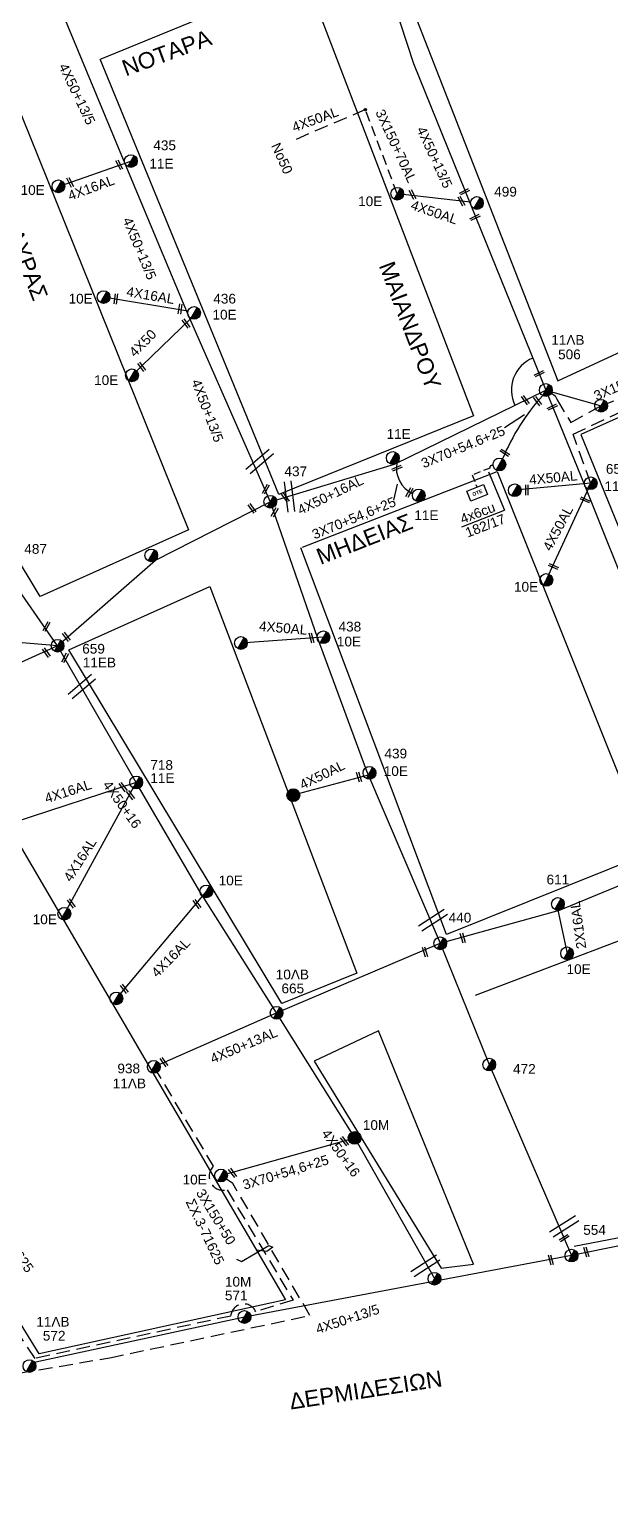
# Model space of a CAD drawing. Header units: millimetres. Extents: x 72 to 3039, y -786 to 786.
# Drawn here: x 273.2 to 380.7, y 97.3 to 369.4 of the extents above; entities that cross this region are included whole.
import ezdxf

# ---------------------------------------------------------------- set-up
doc = ezdxf.new("R2010")
doc.units = ezdxf.units.MM
doc.linetypes.add('DASHED', pattern=[19.05, 12.7, -6.35])
for name, color, linetype in [('Pillar OTE', 7, 'Continuous'), ('Άγνωστα', 7, 'Continuous'), ('Γέφυρες Εναέριου Δικτύου', 7, 'Continuous'), ('Γυμνά εναέρια ΧΤ (1Φ)   2x16AL', 7, 'Continuous'), ('Γυμνά εναέρια ΧΤ (3Φ)   4x16AL', 7, 'Continuous'), ('Γυμνά εναέρια ΧΤ (3Φ)   4x50AL', 7, 'Continuous'), ('Γυμνά εναέρια ΧΤ και ΦΟΠ (3Φ)   4x50+16AL', 7, 'Continuous'), ('Επιγραφές - Σχήματα', 7, 'Continuous'), ('Καλώδια ΧΤ   3x150+50AL', 7, 'DASHED'), ('Καλώδια ΧΤ   3x150+70AL', 7, 'DASHED'), ('Καλώδια ΧΤ   4x50AL', 7, 'DASHED'), ('Μηχανική τομή', 7, 'Continuous'), ('Στύλος Ξύλινος', 7, 'Continuous'), ('Στύλος Ξύλινος @ 1', 7, 'Continuous'), ('Στύλος ΦΜ', 7, 'Continuous'), ('Στύλος ΦΜ @ 1', 7, 'Continuous'), ('Συνδέσεις', 7, 'Continuous'), ('Συνεστραμμένα ΧΤ   3x70+54.6+25 AL', 7, 'SYN_LINE'), ('Τομή', 7, 'Continuous'), ('Υπόβαθρο ΔΕΗ', 7, 'Continuous'), ('Υπόγεια καλώδια Παροχών ΧΤ   4x50AL', 7, 'DASHED'), ('Υπόγεια καλώδια Παροχών ΧΤ   4x6', 7, 'DASHED')]:
    doc.layers.add(name, color=color, linetype=linetype)
doc.styles.get("Standard").update_dxf_attribs({"font": 'arial.ttf'})
doc.linetypes.add('SYN_LINE', pattern='A,0.5,-0.0001,["/\\/\\/\\/",Standard,S=0.1,R=0,X=0,Y=-0.05],-0.25', length=0.7501)
doc.dimstyles.new('ISO-25', dxfattribs={"dimtxt": 2.5, "dimasz": 2.5, "dimexe": 1.25, "dimexo": 0.625, "dimtad": 1, "dimtxsty": 'Standard', "dimcen": 2.5, "dimadec": 0, "dimazin": 0, "dimtfac": 1, "dimtmove": 0, "dimatfit": 3, "dimfxl": 1, "dimarcsym": 0})

# ---------------------------------------------------------------- blocks, each defined once
blk = doc.blocks.new('ΥΠΑΡΧΩΝ ΤΣΙΜΕΝΤΕΝΙΟΣ ΣΤΥΛΟΣ')
at = {"layer": 'Στύλος ΦΜ'}
blk.add_hatch(color=7, dxfattribs=at).paths.add_polyline_path([(-1.29, -2.28, 0.574793), (2.62, 0, 0.268822), (1.3, 2.27)])
at = {"layer": 'Στύλος ΦΜ', "color": 7}
blk.add_line((-1.29, -2.28), (1.3, 2.27), dxfattribs=at)
blk.add_circle((0, 0), 2.62, dxfattribs=at)
at = {"layer": 'Στύλος ΦΜ', "flags": 4}
for tag, p in [('ΑΡΙΘΜΟΣ', (-4.68, 8.05)), ('ΤΥΠΟΣ', (-4.91, 3.03))]:
    blk.add_attdef(tag, p, '', height=4, dxfattribs=at)
blk = doc.blocks.new('ΥΠΑΡΧΩΝ ΞΥΛΙΝΟΣ ΣΤΥΛΟΣ')
at = {"layer": 'Στύλος Ξύλινος'}
h = blk.add_hatch(color=7, dxfattribs=at)
h.paths.add_polyline_path([(-2.62, 0, 0.270008), (-1.29, -2.28), (1.3, 2.27, 0.576266)])
h.paths.add_polyline_path([(-1.29, -2.28, 0.574793), (2.62, 0, 0.268822), (1.3, 2.27)])
at = {"layer": 'Στύλος Ξύλινος', "color": 7}
blk.add_line((-1.29, -2.28), (1.3, 2.27), dxfattribs=at)
blk.add_circle((0, 0), 2.62, dxfattribs=at)
at = {"layer": 'Στύλος Ξύλινος', "flags": 4}
for tag, p in [('ΑΡΙΘΜΟΣ', (-4.91, 8.6)), ('ΤΥΠΟΣ', (-4.85, 3.39))]:
    blk.add_attdef(tag, p, '', height=4, dxfattribs=at)
blk = doc.blocks.new('ΜΗΧΑΝΙΚΗ ΤΟΜΗ')
at = {"layer": 'Μηχανική τομή', "ltscale": 40}
for p, q in [((-1.89, 0.78), (1.89, 0.78)), ((1.89, 0), (-1.89, 0))]:
    blk.add_line(p, q, dxfattribs=at)
blk = doc.blocks.new('ΤΟΜΗ')
at = {"layer": 'Τομή', "ltscale": 40}
for p, q in [((-5.68, 0), (5.68, 0)), ((5.68, -2.33), (-5.68, -2.33))]:
    blk.add_line(p, q, dxfattribs=at)
blk = doc.blocks.new('_ΣΥΝΔΕΣΗ')
at = {"layer": 'Συνδέσεις', "linetype": 'SYN_LINE', "ltscale": 40}
blk.add_hatch(color=256, dxfattribs=at).paths.add_polyline_path([(0.5, -0.01, 1), (-0.5, -0.01, 1)])
at = {"layer": 'Συνδέσεις'}
blk.add_circle((0, -0.01), 0.5, dxfattribs=at)
blk = doc.blocks.new('PILLAR ΟΤΕ')
at = {"layer": 'Pillar OTE', "ltscale": 40}
blk.add_lwpolyline([(-3.31, 2.02), (3.39, 2.02), (3.39, -1.99), (-3.31, -1.99)], close=True, dxfattribs=at)
at = {"layer": 'Pillar OTE', "insert": (-1.81, 0.71), "char_height": 1.3575, "width": 109.961, "attachment_point": 1}
blk.add_mtext('{\\fArial|b1|i0|c161|p34;OTE}', dxfattribs=at)

msp = doc.modelspace()

# ---------------------------------------------------------------- linework, layer by layer
at = {"layer": 'Άγνωστα', "color": 2, "linetype": 'DASHED', "ltscale": 0.2}
msp.add_lwpolyline([(377.05, 285.29), (373.77, 294.42), (394.48, 304.09, -2.327377), (398.28, 303.13), (404.84, 287.29, -0.787061), (407.82, 285.41), (422.14, 291.08), (423.74, 287.15), (438.78, 292.61)], format="xyb", dxfattribs=at)
at = {"layer": 'Άγνωστα', "color": 5, "linetype": 'SYN_LINE', "ltscale": 10}
msp.add_lwpolyline([(368.74, 302.59), (378.99, 299.67)], dxfattribs=at)
at = {"layer": 'Άγνωστα', "color": 27}
msp.add_lwpolyline([(317.74, 281.9), (326.4, 256.81), (335.54, 232.07), (349.21, 200.15)], dxfattribs=at)
at = {"layer": 'Άγνωστα', "color": 62}
msp.add_lwpolyline([(349.21, 200.15), (358.27, 177.69), (373.49, 142.34)], dxfattribs=at)
at = {"layer": 'Γέφυρες Εναέριου Δικτύου', "ltscale": 20}
msp.add_arc((368.74, 302.59), 6.38, 112.0472, 206.0921, dxfattribs=at)
at = {"layer": 'Γυμνά εναέρια ΧΤ (1Φ)   2x16AL', "color": 62}
msp.add_lwpolyline([(370.98, 206.26), (372.67, 198.29)], dxfattribs=at)
at = {"layer": 'Γυμνά εναέρια ΧΤ (3Φ)   4x16AL', "color": 173}
for points in [[(278.52, 340.3), (291.93, 344.97)], [(302.49, 317.19), (286.88, 319.8)]]:
    msp.add_lwpolyline(points, dxfattribs=at)
at = {"layer": 'Γυμνά εναέρια ΧΤ (3Φ)   4x16AL', "color": 133}
for points in [[(292.92, 229.93), (270.28, 222.5)], [(279.62, 205.63), (292.92, 229.93)], [(305.9, 209.76), (289.24, 189.94)]]:
    msp.add_lwpolyline(points, dxfattribs=at)
at = {"layer": 'Γυμνά εναέρια ΧΤ (3Φ)   4x50AL', "color": 5}
for points in [[(333.27, 396.63), (344.26, 363.02), (354.88, 336.81), (368.74, 302.59)], [(354.82, 337.35), (341.25, 338.93)]]:
    msp.add_lwpolyline(points, dxfattribs=at)
at = {"layer": 'Γυμνά εναέρια ΧΤ (3Φ)   4x50AL', "color": 173}
for points in [[(278.57, 374.12), (290.84, 344.52), (302.54, 316.42), (317.74, 281.9)], [(303.05, 315.85), (292.15, 305.31)]]:
    msp.add_lwpolyline(points, dxfattribs=at)
at = {"layer": 'Γυμνά εναέρια ΧΤ (3Φ)   4x50AL', "color": 2}
for points in [[(377.07, 285.32), (362.98, 284.04)], [(377.06, 285.32), (368.83, 267.44)]]:
    msp.add_lwpolyline(points, dxfattribs=at)
at = {"layer": 'Γυμνά εναέρια ΧΤ (3Φ)   4x50AL', "color": 27, "ltscale": 0.15}
msp.add_lwpolyline([(327.58, 256.81), (312.31, 255.75)], dxfattribs=at)
at = {"layer": 'Γυμνά εναέρια ΧΤ (3Φ)   4x50AL', "color": 62, "ltscale": 0.15}
msp.add_lwpolyline([(278.37, 255.24), (211.58, 224.9), (193.62, 220.11), (178.46, 214.25), (161.94, 234.14), (161.94, 234.15)], dxfattribs=at)
at = {"layer": 'Γυμνά εναέρια ΧΤ (3Φ)   4x50AL', "color": 62}
msp.add_lwpolyline([(296.18, 177.27), (318.91, 187.28), (349.21, 200.15), (371.29, 206.3)], dxfattribs=at)
at = {"layer": 'Γυμνά εναέρια ΧΤ (3Φ)   4x50AL', "color": 6, "ltscale": 0.2}
msp.add_lwpolyline([(428.8, 153.09), (401.4, 147.96), (373.49, 142.34), (312.96, 130.95), (273.48, 122.41)], dxfattribs=at)
at = {"layer": 'Γυμνά εναέρια ΧΤ και ΦΟΠ (3Φ)   4x50+16AL', "color": 85}
msp.add_lwpolyline([(278.37, 255.24), (268.02, 270.11), (256.18, 288.98), (239.81, 319.56), (230.21, 352.42)], dxfattribs=at)
at = {"layer": 'Γυμνά εναέρια ΧΤ και ΦΟΠ (3Φ)   4x50+16AL', "color": 5}
msp.add_lwpolyline([(317.74, 281.9), (340.76, 288.89), (368.74, 302.59)], dxfattribs=at)
at = {"layer": 'Γυμνά εναέρια ΧΤ και ΦΟΠ (3Φ)   4x50+16AL', "color": 2}
msp.add_lwpolyline([(368.74, 302.59), (375.97, 284.87), (385.39, 261.25), (393.35, 241.32), (403.88, 219.76), (416.89, 179.48), (428.8, 153.09)], dxfattribs=at)
at = {"layer": 'Γυμνά εναέρια ΧΤ και ΦΟΠ (3Φ)   4x50+16AL', "color": 27}
msp.add_lwpolyline([(278.37, 255.24), (296.47, 271.09), (317.74, 281.9)], dxfattribs=at)
at = {"layer": 'Γυμνά εναέρια ΧΤ και ΦΟΠ (3Φ)   4x50+16AL', "color": 133}
msp.add_lwpolyline([(348.46, 137.63), (333.37, 164.13), (318.91, 187.28), (304.72, 209.76), (292.92, 229.93), (278.37, 255.24)], dxfattribs=at)
at = {"layer": 'Γυμνά εναέρια ΧΤ και ΦΟΠ (3Φ)   4x50+16AL', "color": 62}
msp.add_lwpolyline([(371.29, 206.3), (403.88, 219.76)], dxfattribs=at)
at = {"layer": 'Επιγραφές - Σχήματα'}
msp.add_lwpolyline([(311.47, 141.69), (312.41, 141.26), (317.5, 144.23), (318.24, 143.87), (317.07, 143.1), (315.16, 143.36)], dxfattribs=at)
at = {"layer": 'Καλώδια ΧΤ   3x150+50AL', "color": 62, "ltscale": 0.2}
msp.add_lwpolyline([(296.18, 177.28), (307.19, 158.87, 0.774045), (309.74, 154.52), (321.96, 134.1), (315.06, 131.94, 0.780417), (310.42, 131.14), (274.19, 123.3), (267.96, 132.57), (261.78, 129.69), (263.59, 126.15), (261.19, 117.65), (203.48, 105.92), (202.43, 103.33), (179.97, 99.68), (178.16, 108.53)], format="xyb", dxfattribs=at)
at = {"layer": 'Καλώδια ΧΤ   3x150+50AL', "color": 133, "ltscale": 0.2}
msp.add_lwpolyline([(175.79, 108.05), (177.63, 97.34), (204.55, 101.77), (205.19, 103.76), (263.2, 115.82), (265.72, 125.89), (264.62, 128.63), (265.55, 129.17), (271.15, 120.55), (288.07, 123.43), (325.08, 131.24), (310.8, 155.71), (308.61, 157.16)], dxfattribs=at)
at = {"layer": 'Καλώδια ΧΤ   3x150+70AL', "color": 5, "ltscale": 0.15}
msp.add_lwpolyline([(341.25, 338.93), (335.34, 354.51)], dxfattribs=at)
at = {"layer": 'Καλώδια ΧΤ   3x150+70AL', "color": 5, "ltscale": 0.2}
msp.add_lwpolyline([(369.76, 302), (370.47, 301.5), (370.82, 300.75), (373.37, 296.55), (378.99, 299.67), (393.03, 305.28, -1.463676), (399.89, 303.53), (405.68, 289.27, -0.541209), (408.67, 288.94), (422.7, 294.34), (425.21, 289.03), (439.49, 294.28)], format="xyb", dxfattribs=at)
at = {"layer": 'Καλώδια ΧΤ   4x50AL', "color": 27, "linetype": 'Continuous', "ltscale": 0.15}
msp.add_lwpolyline([(335.86, 231.31), (322, 227.58)], dxfattribs=at)
at = {"layer": 'Συνεστραμμένα ΧΤ   3x70+54.6+25 AL', "color": 27, "ltscale": 20}
msp.add_lwpolyline([(278.37, 255.24), (245.72, 258)], dxfattribs=at)
at = {"layer": 'Συνεστραμμένα ΧΤ   3x70+54.6+25 AL', "color": 133, "ltscale": 20}
msp.add_lwpolyline([(308.61, 157.16), (333.37, 164.13)], dxfattribs=at)
at = {"layer": 'Συνεστραμμένα ΧΤ   3x70+54.6+25 AL', "color": 2, "linetype": 'SYN_LINE', "ltscale": 10}
msp.add_arc((398.19, 274.33), 40.55, 137.7895, 157.5292, dxfattribs=at)
at = {"layer": 'Συνεστραμμένα ΧΤ   3x70+54.6+25 AL', "color": 5, "linetype": 'SYN_LINE', "ltscale": 8}
msp.add_arc((346.17, 288.1), 5.09, 168.3327, 245.8529, dxfattribs=at)
at = {"layer": 'Υπόβαθρο ΔΕΗ'}
for points in [[(370.99, 304.29), (392.03, 314.04), (384.42, 332.84), (400.76, 340.23), (376.82, 401.31), (339.05, 386.01), (370.99, 304.29)], [(286.44, 363.92), (324.14, 379.39), (355.36, 297.78), (319.35, 283.25), (286.28, 363.86)], [(234.28, 341.88), (270.03, 357.53), (302.61, 276.7), (275.17, 264.35), (253.49, 300.29), (241.72, 320.92), (238.07, 329.27), (234.28, 341.88)], [(442.72, 236.36), (421.35, 289.56), (404.88, 283.04), (396.33, 303.82), (375.21, 294.37), (405.09, 221.15), (442.72, 236.36)], [(323.68, 273.51), (359.73, 287.5), (388, 216.93), (350.35, 201.81), (323.39, 273.4)], [(353.18, 277.27), (361.06, 280.33)], [(306.54, 266.22), (333.76, 194.62), (319.88, 189.02), (280.43, 254.49), (306.54, 266.22)], [(257.76, 241.55), (320.56, 134.13), (274.94, 124.15), (213.38, 224.14), (213.38, 224.14), (213.38, 224.14), (227.77, 230.15), (254.43, 241.16), (257.76, 241.55)], [(355.73, 190.57), (391.6, 204.19), (413.08, 151.53), (374, 143.99)], [(355.33, 140.77), (337.78, 183.94), (325.85, 178.34), (349.39, 139.98), (355.33, 140.77)]]:
    msp.add_lwpolyline(points, dxfattribs=at)
at = {"layer": 'Υπόγεια καλώδια Παροχών ΧΤ   4x50AL', "color": 5, "ltscale": 0.2}
msp.add_lwpolyline([(335.34, 354.51), (321.78, 348.68)], dxfattribs=at)
at = {"layer": 'Υπόγεια καλώδια Παροχών ΧΤ   4x6', "color": 2, "linetype": 'DASHED', "ltscale": 0.1}
msp.add_lwpolyline([(358.97, 288.61, 0.584377), (358.36, 288.12), (355.12, 286.86), (356, 284.57)], format="xyb", dxfattribs=at)

# ---------------------------------------------------------------- block references
at = {"layer": 'Pillar OTE', "xscale": 0.5, "yscale": 0.5, "zscale": 0.5, "rotation": 21.21196655896032}
msp.add_blockref('PILLAR ΟΤΕ', (356.01, 283.54), dxfattribs=at)
at = {"layer": 'Μηχανική τομή'}
for p, xscale, yscale, zscale, rotation in [((289.62, 344.18), 0.4999999999998876, 0.4999999999998876, 0.4999999999998876, 298.0362376436686), ((280.53, 340.95), 0.4999999999998876, 0.4999999999998876, 0.4999999999998876, 298.0362376436686), ((343.89, 338.69), 0.4999999999998876, 0.4999999999998876, 0.4999999999998876, 298.0362376436686), ((352.94, 337.44), 0.4999999999998876, 0.4999999999998876, 0.4999999999998876, 298.0362376436686), ((353.78, 339.13), 0.4999999999999175, 0.4999999999999175, 0.4999999999999175, 26.90664696949336), ((355.72, 334.38), 0.4999999999999175, 0.4999999999999175, 0.4999999999999175, 26.90664696949336), ((288.95, 319.49), 0.4999999999998738, 0.4999999999998738, 0.4999999999998738, 261.8014689939409), ((300.84, 317.62), 0.4999999999998758, 0.4999999999998758, 0.4999999999998758, 261.8014689939392), ((302, 314.78), 0.4999999999998598, 0.4999999999998598, 0.4999999999998598, 306.7829541554519), ((293.78, 306.76), 0.4999999999998484, 0.4999999999998484, 0.4999999999998484, 306.7829541554528), ((367.44, 305.78), 0.500000000000069, 0.500000000000069, 0.500000000000069, 206.6738276913492), ((365.1, 300.84), 0.5000000000000359, 0.5000000000000359, 0.5000000000000359, 126.4053453319375), ((367.36, 300.66), 0.5000000000000359, 0.5000000000000359, 0.5000000000000359, 126.4053453319375), ((369.86, 299.61), 0.5000000000000817, 0.5000000000000817, 0.5000000000000817, 206.673827691352), ((361.26, 291.13), 0.5000000000000359, 0.5000000000000359, 0.5000000000000359, 147.7956988701094), ((341.1, 288.31), 0.5000000000000059, 0.5000000000000059, 0.5000000000000059, 202.8418337104163), ((316.75, 284.34), 0.5000000000000059, 0.5000000000000059, 0.5000000000000059, 240.8387275418883), ((320.7, 282.8), 0.5000000000000359, 0.5000000000000359, 0.5000000000000359, 126.4053453319375), ((343.31, 283.7), 0.5000000000000059, 0.5000000000000059, 0.5000000000000059, 240.8387275418883), ((365.4, 284.09), 0.4999999999999099, 0.4999999999999099, 0.4999999999999099, 90), ((314.52, 280.81), 0.5000000000000359, 0.5000000000000359, 0.5000000000000359, 126.4053453319375), ((318.38, 280.04), 0.5000000000000059, 0.5000000000000059, 0.5000000000000059, 240.8387275418883), ((375.94, 282.06), 0.4999999999999099, 0.4999999999999099, 0.4999999999999099, 336.5371359971193), ((370.08, 269.74), 0.4999999999999099, 0.4999999999999099, 0.4999999999999099, 336.5371359971193), ((276.14, 258.91), 0.5000000000000059, 0.5000000000000059, 0.5000000000000059, 240.8387275418883), ((280.13, 257.01), 0.5000000000000359, 0.5000000000000359, 0.5000000000000359, 126.4053453319375), ((325.18, 256.64), 0.4999999999999742, 0.4999999999999742, 0.4999999999999742, 286.3744975446464), ((276.43, 254.07), 0.500000000000013, 0.500000000000013, 0.500000000000013, 126.4053453319395), ((279.59, 253.11), 0.4999999999999935, 0.4999999999999935, 0.4999999999999935, 240.8387275418876), ((333.98, 230.89), 0.499999999999947, 0.499999999999947, 0.499999999999947, 286.3744975446473), ((290.66, 229.18), 0.500000000000013, 0.500000000000013, 0.500000000000013, 126.4053453319395), ((292.03, 227.7), 0.500000000000013, 0.500000000000013, 0.500000000000013, 126.4053453319395), ((281.08, 207.64), 0.500000000000013, 0.500000000000013, 0.500000000000013, 126.4053453319395), ((304.34, 207.52), 0.500000000000013, 0.500000000000013, 0.500000000000013, 126.4053453319395), ((353.18, 201.08), 0.499999999999947, 0.499999999999947, 0.499999999999947, 286.3744975446473), ((346.2, 198.49), 0.499999999999947, 0.499999999999947, 0.499999999999947, 286.3744975446473), ((290.87, 191.84), 0.500000000000013, 0.500000000000013, 0.500000000000013, 126.4053453319395), ((298.23, 178.27), 0.500000000000013, 0.500000000000013, 0.500000000000013, 126.4053453319395), ((331.63, 163.63), 0.500000000000013, 0.500000000000013, 0.500000000000013, 126.4053453319395), ((310.91, 157.76), 0.500000000000013, 0.500000000000013, 0.500000000000013, 126.4053453319395), ((372.03, 145.75), 0.4999999999999442, 0.4999999999999442, 0.4999999999999442, 212.7489950892887), ((369.48, 141.48), 0.499999999999947, 0.499999999999947, 0.499999999999947, 286.3744975446473), ((376.05, 142.95), 0.499999999999947, 0.499999999999947, 0.499999999999947, 286.3744975446473)]:
    msp.add_blockref('ΜΗΧΑΝΙΚΗ ΤΟΜΗ', p, dxfattribs=dict(at, xscale=xscale, yscale=yscale, zscale=zscale, rotation=rotation))
at = {"layer": 'Στύλος Ξύλινος @ 1', "ltscale": 40, "xscale": 0.4499999999998181, "yscale": 0.4499999999998181, "zscale": 0.4499999999998181}
msp.add_blockref('ΥΠΑΡΧΩΝ ΞΥΛΙΝΟΣ ΣΤΥΛΟΣ', (322, 227.58), dxfattribs=at)
at = {"layer": 'Στύλος Ξύλινος @ 1', "ltscale": 40}
ref = msp.add_blockref('ΥΠΑΡΧΩΝ ΞΥΛΙΝΟΣ ΣΤΥΛΟΣ', (333.36, 164.13), dxfattribs=dict(at, xscale=0.4499999999998181, yscale=0.4499999999998181, zscale=0.4499999999998181))
ref.add_attrib('ΑΡΙΘΜΟΣ', '10Μ', (334.87, 165.61), dxfattribs={"layer": 'Στύλος Ξύλινος', "height": 1.8, "flags": 4})
at = {"layer": 'Στύλος ΦΜ @ 1', "ltscale": 40}
ref = msp.add_blockref('ΥΠΑΡΧΩΝ ΤΣΙΜΕΝΤΕΝΙΟΣ ΣΤΥΛΟΣ', (291.93, 344.97), dxfattribs=dict(at, xscale=0.4499999999998181, yscale=0.4499999999998181, zscale=0.4499999999998181))
ref.add_attrib('ΤΥΠΟΣ', '11Ε', (295.35, 343.6), dxfattribs={"layer": 'Στύλος ΦΜ', "height": 1.8, "flags": 4})
ref.add_attrib('ΑΡΙΘΜΟΣ', '435', (296.09, 347), dxfattribs={"layer": 'Στύλος ΦΜ', "height": 1.8, "flags": 4})
ref = msp.add_blockref('ΥΠΑΡΧΩΝ ΤΣΙΜΕΝΤΕΝΙΟΣ ΣΤΥΛΟΣ', (278.52, 340.3), dxfattribs=dict(at, xscale=0.4499999999998181, yscale=0.4499999999998181, zscale=0.4499999999998181))
ref.add_attrib('ΑΡΙΘΜΟΣ', '10Ε', (271.52, 338.72), dxfattribs={"layer": 'Στύλος ΦΜ', "height": 1.8, "flags": 4})
ref = msp.add_blockref('ΥΠΑΡΧΩΝ ΤΣΙΜΕΝΤΕΝΙΟΣ ΣΤΥΛΟΣ', (341.24, 338.93), dxfattribs=dict(at, xscale=0.4499999999998181, yscale=0.4499999999998181, zscale=0.4499999999998181))
ref.add_attrib('ΤΥΠΟΣ', '10Ε', (334, 336.63), dxfattribs={"layer": 'Στύλος ΦΜ', "height": 1.8, "flags": 4})
ref = msp.add_blockref('ΥΠΑΡΧΩΝ ΤΣΙΜΕΝΤΕΝΙΟΣ ΣΤΥΛΟΣ', (355.99, 337.21), dxfattribs=dict(at, xscale=0.4499999999998181, yscale=0.4499999999998181, zscale=0.4499999999998181))
ref.add_attrib('ΑΡΙΘΜΟΣ', '499', (359.18, 338.41), dxfattribs={"layer": 'Στύλος ΦΜ', "height": 1.8, "flags": 4})
ref = msp.add_blockref('ΥΠΑΡΧΩΝ ΤΣΙΜΕΝΤΕΝΙΟΣ ΣΤΥΛΟΣ', (286.88, 319.8), dxfattribs=dict(at, xscale=0.4499999999998181, yscale=0.4499999999998181, zscale=0.4499999999998181))
ref.add_attrib('ΑΡΙΘΜΟΣ', '10Ε', (280.4, 318.6), dxfattribs={"layer": 'Στύλος ΦΜ', "height": 1.8, "flags": 4})
ref = msp.add_blockref('ΥΠΑΡΧΩΝ ΤΣΙΜΕΝΤΕΝΙΟΣ ΣΤΥΛΟΣ', (303.63, 316.87), dxfattribs=dict(at, xscale=0.4499999999998181, yscale=0.4499999999998181, zscale=0.4499999999998181))
ref.add_attrib('ΤΥΠΟΣ', '10Ε', (307.04, 315.64), dxfattribs={"layer": 'Στύλος ΦΜ', "height": 1.8, "flags": 4})
ref.add_attrib('ΑΡΙΘΜΟΣ', '436', (307.19, 318.6), dxfattribs={"layer": 'Στύλος ΦΜ', "height": 1.8, "flags": 4})
ref = msp.add_blockref('ΥΠΑΡΧΩΝ ΤΣΙΜΕΝΤΕΝΙΟΣ ΣΤΥΛΟΣ', (368.74, 302.59), dxfattribs=dict(at, xscale=0.4499999999998181, yscale=0.4499999999998181, zscale=0.4499999999998181))
ref.add_attrib('ΤΥΠΟΣ', '11ΛΒ', (369.74, 310.96), dxfattribs={"layer": 'Στύλος ΦΜ', "height": 1.8, "flags": 4})
ref.add_attrib('ΑΡΙΘΜΟΣ', '506', (371.01, 308.29), dxfattribs={"layer": 'Στύλος ΦΜ', "height": 1.8, "flags": 4})
ref = msp.add_blockref('ΥΠΑΡΧΩΝ ΤΣΙΜΕΝΤΕΝΙΟΣ ΣΤΥΛΟΣ', (292.14, 305.31), dxfattribs=dict(at, xscale=0.4499999999998181, yscale=0.4499999999998181, zscale=0.4499999999998181))
ref.add_attrib('ΑΡΙΘΜΟΣ', '10Ε', (285.13, 303.52), dxfattribs={"layer": 'Στύλος ΦΜ', "height": 1.8, "flags": 4})
at = {"layer": 'Στύλος ΦΜ @ 1', "ltscale": 40, "xscale": 0.4499999999998181, "yscale": 0.4499999999998181, "zscale": 0.4499999999998181}
for p in [(378.98, 299.67), (360.14, 288.8), (362.98, 284.04), (295.7, 271.97), (312.31, 255.75), (289.24, 189.95), (348.13, 138.05)]:
    msp.add_blockref('ΥΠΑΡΧΩΝ ΤΣΙΜΕΝΤΕΝΙΟΣ ΣΤΥΛΟΣ', p, dxfattribs=at)
at = {"layer": 'Στύλος ΦΜ @ 1', "ltscale": 40}
ref = msp.add_blockref('ΥΠΑΡΧΩΝ ΤΣΙΜΕΝΤΕΝΙΟΣ ΣΤΥΛΟΣ', (340.42, 290.02), dxfattribs=dict(at, xscale=0.4499999999998181, yscale=0.4499999999998181, zscale=0.4499999999998181))
ref.add_attrib('ΤΥΠΟΣ', '11Ε', (339.26, 293.55), dxfattribs={"layer": 'Στύλος ΦΜ', "height": 1.8, "flags": 4})
ref = msp.add_blockref('ΥΠΑΡΧΩΝ ΤΣΙΜΕΝΤΕΝΙΟΣ ΣΤΥΛΟΣ', (317.74, 281.9), dxfattribs=dict(at, xscale=0.4499999999998181, yscale=0.4499999999998181, zscale=0.4499999999998181))
ref.add_attrib('ΑΡΙΘΜΟΣ', '437', (320.36, 286.64), dxfattribs={"layer": 'Στύλος ΦΜ', "height": 1.8, "flags": 4})
ref = msp.add_blockref('ΥΠΑΡΧΩΝ ΤΣΙΜΕΝΤΕΝΙΟΣ ΣΤΥΛΟΣ', (377.06, 285.32), dxfattribs=dict(at, xscale=0.4499999999998181, yscale=0.4499999999998181, zscale=0.4499999999998181))
ref.add_attrib('ΤΥΠΟΣ', '11Ε', (379.59, 283.87), dxfattribs={"layer": 'Στύλος ΦΜ', "height": 1.8, "flags": 4})
ref.add_attrib('ΑΡΙΘΜΟΣ', '652', (379.85, 287.08), dxfattribs={"layer": 'Στύλος ΦΜ', "height": 1.8, "flags": 4})
ref = msp.add_blockref('ΥΠΑΡΧΩΝ ΤΣΙΜΕΝΤΕΝΙΟΣ ΣΤΥΛΟΣ', (345.21, 283.07), dxfattribs=dict(at, xscale=0.4499999999998181, yscale=0.4499999999998181, zscale=0.4499999999998181))
ref.add_attrib('ΤΥΠΟΣ', '11Ε', (344.39, 278.5), dxfattribs={"layer": 'Στύλος ΦΜ', "height": 1.8, "flags": 4})
ref = msp.add_blockref('ΥΠΑΡΧΩΝ ΤΣΙΜΕΝΤΕΝΙΟΣ ΣΤΥΛΟΣ', (268.99, 270.78), dxfattribs=dict(at, xscale=0.4499999999998181, yscale=0.4499999999998181, zscale=0.4499999999998181))
ref.add_attrib('ΤΥΠΟΣ', '487', (272.21, 272.27), dxfattribs={"layer": 'Στύλος ΦΜ', "height": 1.8, "flags": 4})
ref = msp.add_blockref('ΥΠΑΡΧΩΝ ΤΣΙΜΕΝΤΕΝΙΟΣ ΣΤΥΛΟΣ', (368.83, 267.44), dxfattribs=dict(at, xscale=0.4499999999998181, yscale=0.4499999999998181, zscale=0.4499999999998181))
ref.add_attrib('ΑΡΙΘΜΟΣ', '10Ε', (362.84, 265.26), dxfattribs={"layer": 'Στύλος ΦΜ', "height": 1.8, "flags": 4})
ref = msp.add_blockref('ΥΠΑΡΧΩΝ ΤΣΙΜΕΝΤΕΝΙΟΣ ΣΤΥΛΟΣ', (327.58, 256.81), dxfattribs=dict(at, xscale=0.4499999999998181, yscale=0.4499999999998181, zscale=0.4499999999998181))
ref.add_attrib('ΤΥΠΟΣ', '10Ε', (330.06, 255.12), dxfattribs={"layer": 'Στύλος ΦΜ', "height": 1.8, "flags": 4})
ref.add_attrib('ΑΡΙΘΜΟΣ', '438', (330.37, 257.89), dxfattribs={"layer": 'Στύλος ΦΜ', "height": 1.8, "flags": 4})
ref = msp.add_blockref('ΥΠΑΡΧΩΝ ΤΣΙΜΕΝΤΕΝΙΟΣ ΣΤΥΛΟΣ', (278.37, 255.24), dxfattribs=dict(at, xscale=0.4499999999998181, yscale=0.4499999999998181, zscale=0.4499999999998181))
ref.add_attrib('ΤΥΠΟΣ', '11ΕΒ', (283.03, 251.23), dxfattribs={"layer": 'Στύλος ΦΜ', "height": 1.8, "flags": 4})
ref.add_attrib('ΑΡΙΘΜΟΣ', '659', (282.93, 253.79), dxfattribs={"layer": 'Στύλος ΦΜ', "height": 1.8, "flags": 4})
ref = msp.add_blockref('ΥΠΑΡΧΩΝ ΤΣΙΜΕΝΤΕΝΙΟΣ ΣΤΥΛΟΣ', (292.92, 229.93), dxfattribs=dict(at, xscale=0.4499999999998181, yscale=0.4499999999998181, zscale=0.4499999999998181))
ref.add_attrib('ΤΥΠΟΣ', '11Ε', (295.53, 229.85), dxfattribs={"layer": 'Στύλος ΦΜ', "height": 1.8, "flags": 4})
ref.add_attrib('ΑΡΙΘΜΟΣ', '718', (295.53, 232.27), dxfattribs={"layer": 'Στύλος ΦΜ', "height": 1.8, "flags": 4})
ref = msp.add_blockref('ΥΠΑΡΧΩΝ ΤΣΙΜΕΝΤΕΝΙΟΣ ΣΤΥΛΟΣ', (336.1, 231.71), dxfattribs=dict(at, xscale=0.4499999999998181, yscale=0.4499999999998181, zscale=0.4499999999998181))
ref.add_attrib('ΤΥΠΟΣ', '10Ε', (338.74, 231.14), dxfattribs={"layer": 'Στύλος ΦΜ', "height": 1.8, "flags": 4})
ref.add_attrib('ΑΡΙΘΜΟΣ', '439', (338.87, 234.39), dxfattribs={"layer": 'Στύλος ΦΜ', "height": 1.8, "flags": 4})
ref = msp.add_blockref('ΥΠΑΡΧΩΝ ΤΣΙΜΕΝΤΕΝΙΟΣ ΣΤΥΛΟΣ', (305.9, 209.76), dxfattribs=dict(at, xscale=0.4499999999998181, yscale=0.4499999999998181, zscale=0.4499999999998181))
ref.add_attrib('ΤΥΠΟΣ', '10Ε', (308.18, 210.88), dxfattribs={"layer": 'Στύλος ΦΜ', "height": 1.8, "flags": 4})
ref = msp.add_blockref('ΥΠΑΡΧΩΝ ΤΣΙΜΕΝΤΕΝΙΟΣ ΣΤΥΛΟΣ', (370.98, 207.43), dxfattribs=dict(at, xscale=0.4499999999998181, yscale=0.4499999999998181, zscale=0.4499999999998181))
ref.add_attrib('ΑΡΙΘΜΟΣ', '611', (368.87, 211.06), dxfattribs={"layer": 'Στύλος ΦΜ', "height": 1.8, "flags": 4})
ref = msp.add_blockref('ΥΠΑΡΧΩΝ ΤΣΙΜΕΝΤΕΝΙΟΣ ΣΤΥΛΟΣ', (279.62, 205.63), dxfattribs=dict(at, xscale=0.4499999999998181, yscale=0.4499999999998181, zscale=0.4499999999998181))
ref.add_attrib('ΤΥΠΟΣ', '10Ε', (273.76, 203.69), dxfattribs={"layer": 'Στύλος ΦΜ', "height": 1.8, "flags": 4})
ref = msp.add_blockref('ΥΠΑΡΧΩΝ ΤΣΙΜΕΝΤΕΝΙΟΣ ΣΤΥΛΟΣ', (349.2, 200.15), dxfattribs=dict(at, xscale=0.4499999999998181, yscale=0.4499999999998181, zscale=0.4499999999998181))
ref.add_attrib('ΑΡΙΘΜΟΣ', '440', (350.75, 204.01), dxfattribs={"layer": 'Στύλος ΦΜ', "height": 1.8, "flags": 4})
ref = msp.add_blockref('ΥΠΑΡΧΩΝ ΤΣΙΜΕΝΤΕΝΙΟΣ ΣΤΥΛΟΣ', (372.67, 198.29), dxfattribs=dict(at, xscale=0.4499999999998181, yscale=0.4499999999998181, zscale=0.4499999999998181))
ref.add_attrib('ΑΡΙΘΜΟΣ', '10Ε', (372.57, 194.47), dxfattribs={"layer": 'Στύλος ΦΜ', "height": 1.8, "flags": 4})
ref = msp.add_blockref('ΥΠΑΡΧΩΝ ΤΣΙΜΕΝΤΕΝΙΟΣ ΣΤΥΛΟΣ', (318.91, 187.28), dxfattribs=dict(at, xscale=0.4499999999998181, yscale=0.4499999999998181, zscale=0.4499999999998181))
ref.add_attrib('ΤΥΠΟΣ', '10ΛΒ', (318.75, 193.48), dxfattribs={"layer": 'Στύλος ΦΜ', "height": 1.8, "flags": 4})
ref.add_attrib('ΑΡΙΘΜΟΣ', '665', (319.81, 190.9), dxfattribs={"layer": 'Στύλος ΦΜ', "height": 1.8, "flags": 4})
ref = msp.add_blockref('ΥΠΑΡΧΩΝ ΤΣΙΜΕΝΤΕΝΙΟΣ ΣΤΥΛΟΣ', (296.18, 177.28), dxfattribs=dict(at, xscale=0.4499999999998181, yscale=0.4499999999998181, zscale=0.4499999999998181))
ref.add_attrib('ΤΥΠΟΣ', '11ΛΒ', (288.58, 173.31), dxfattribs={"layer": 'Στύλος ΦΜ', "height": 1.8, "flags": 4})
ref.add_attrib('ΑΡΙΘΜΟΣ', '938', (289.44, 176.08), dxfattribs={"layer": 'Στύλος ΦΜ', "height": 1.8, "flags": 4})
ref = msp.add_blockref('ΥΠΑΡΧΩΝ ΤΣΙΜΕΝΤΕΝΙΟΣ ΣΤΥΛΟΣ', (358.27, 177.69), dxfattribs=dict(at, xscale=0.4499999999998181, yscale=0.4499999999998181, zscale=0.4499999999998181))
ref.add_attrib('ΑΡΙΘΜΟΣ', '472', (362.67, 176), dxfattribs={"layer": 'Στύλος ΦΜ', "height": 1.8, "flags": 4})
ref = msp.add_blockref('ΥΠΑΡΧΩΝ ΤΣΙΜΕΝΤΕΝΙΟΣ ΣΤΥΛΟΣ', (308.61, 157.16), dxfattribs=dict(at, xscale=0.4499999999998181, yscale=0.4499999999998181, zscale=0.4499999999998181))
ref.add_attrib('ΑΡΙΘΜΟΣ', '10Ε', (301.51, 155.5), dxfattribs={"layer": 'Στύλος ΦΜ', "height": 1.8, "flags": 4})
ref = msp.add_blockref('ΥΠΑΡΧΩΝ ΤΣΙΜΕΝΤΕΝΙΟΣ ΣΤΥΛΟΣ', (373.49, 142.34), dxfattribs=dict(at, xscale=0.4499999999998181, yscale=0.4499999999998181, zscale=0.4499999999998181))
ref.add_attrib('ΑΡΙΘΜΟΣ', '554', (375.66, 146.18), dxfattribs={"layer": 'Στύλος ΦΜ', "height": 1.8, "flags": 4})
ref = msp.add_blockref('ΥΠΑΡΧΩΝ ΤΣΙΜΕΝΤΕΝΙΟΣ ΣΤΥΛΟΣ', (312.96, 130.96), dxfattribs=dict(at, xscale=0.4499999999998181, yscale=0.4499999999998181, zscale=0.4499999999998181))
ref.add_attrib('ΤΥΠΟΣ', '10Μ', (309.34, 136.59), dxfattribs={"layer": 'Στύλος ΦΜ', "height": 1.8, "flags": 4})
ref.add_attrib('ΑΡΙΘΜΟΣ', '571', (309.34, 134.07), dxfattribs={"layer": 'Στύλος ΦΜ', "height": 1.8, "flags": 4})
ref = msp.add_blockref('ΥΠΑΡΧΩΝ ΤΣΙΜΕΝΤΕΝΙΟΣ ΣΤΥΛΟΣ', (273.17, 121.88), dxfattribs=dict(at, xscale=0.4499999999998181, yscale=0.4499999999998181, zscale=0.4499999999998181))
ref.add_attrib('ΤΥΠΟΣ', '11ΛB', (274.43, 129.19), dxfattribs={"layer": 'Στύλος ΦΜ', "height": 1.8, "flags": 4})
ref.add_attrib('ΑΡΙΘΜΟΣ', '572', (275.64, 126.6), dxfattribs={"layer": 'Στύλος ΦΜ', "height": 1.8, "flags": 4})
at = {"layer": 'Συνδέσεις', "xscale": 0.4499999999998181, "yscale": 0.4499999999998181, "zscale": 0.4499999999998181}
msp.add_blockref('_ΣΥΝΔΕΣΗ', (335.35, 354.51), dxfattribs=at)
at = {"layer": 'Τομή'}
for p, xscale, yscale, zscale, rotation in [((315.39, 289.8), 0.4999999999999939, 0.4999999999999939, 0.4999999999999939, 40.43518857975537), ((320.7, 282.8), 0.4999999999999942, 0.4999999999999942, 0.4999999999999942, 96.76894659266729), ((282.46, 248.13), 0.5000000000000232, 0.5000000000000232, 0.5000000000000232, 40.43518857975679), ((347.54, 204.94), 0.5000000000000129, 0.5000000000000129, 0.5000000000000129, 32.64146320277673), ((371.83, 148.24), 0.5000000000000129, 0.5000000000000129, 0.5000000000000129, 32.64146320277673), ((346.13, 140.94), 0.5000000000000129, 0.5000000000000129, 0.5000000000000129, 32.64146320277673)]:
    msp.add_blockref('ΤΟΜΗ', p, dxfattribs=dict(at, xscale=xscale, yscale=yscale, zscale=zscale, rotation=rotation))

# ---------------------------------------------------------------- texts
at = {"layer": 'Γυμνά εναέρια ΧΤ (1Φ)   2x16AL', "insert": (374.45, 199), "char_height": 1.8, "width": 36.4294, "attachment_point": 1, "rotation": 97.9698}
msp.add_mtext('2X16AL', dxfattribs=at)
at = {"layer": 'Γυμνά εναέρια ΧΤ (3Φ)   4x16AL', "char_height": 1.8, "width": 36.4294, "attachment_point": 1}
for insert, rotation in [((280.07, 339.32), 20.248), ((291.3, 321.74), 350.5925), ((275.77, 227.78), 17.825), ((279.34, 212.36), 57.3624), ((295.53, 194.95), 45.4263)]:
    msp.add_mtext('4X16AL', dxfattribs=dict(at, insert=insert, rotation=rotation))
at = {"layer": 'Γυμνά εναέρια ΧΤ (3Φ)   4x50AL', "char_height": 1.8, "width": 36.4294, "attachment_point": 1}
for s, insert, rotation in [('4X50+13/5', (280.15, 363.31), 295.5667), ('4X50+13/5', (346.4, 351.61), 294.7823), ('4X50AL', (344.16, 337.8), 341.279), ('4X50+13/5', (292.03, 334.8), 292.5811), ('4X50', (291.41, 309.83), 45.3012), ('4X50+13/5', (304.78, 304.81), 290.8396), ('4X50AL', (365.57, 286.86), 5.1921), ('4X50AL', (368.07, 273.48), 62.0094), ('4X50AL', (315.75, 259.81), 355.1882), ('4X50+13AL', (306.4, 179.52), 22.9078), ('4X50+13/5', (325.95, 129.51), 18.4451)]:
    msp.add_mtext(s, dxfattribs=dict(at, insert=insert, rotation=rotation))
at = {"layer": 'Γυμνά εναέρια ΧΤ και ΦΟΠ (3Φ)   4x50+16AL', "char_height": 1.8, "width": 36.4294, "attachment_point": 1}
for s, insert, rotation in [('4X50+16AL', (322.54, 281.06), 26.1411), ('4X50+16', (288.09, 230.51), 305.5911), ('4X50+16', (328.59, 165.98), 305.5911)]:
    msp.add_mtext(s, dxfattribs=dict(at, insert=insert, rotation=rotation))
at = {"layer": 'Επιγραφές - Σχήματα', "attachment_point": 1}
for s, insert, char_height, width, rotation in [('NOTAPA', (289.95, 363.45), 3, 36.4294, 20.248), ('No50', (319.5, 348.59), 1.8, 36.4294, 294.2286), ('AΓ.ΛAYPAΣ', (268.45, 341.25), 3, 36.4294, 291.1411), ('MAIANΔPOY', (340.6, 326.72), 3, 36.4294, 290.82), ('MHΔEIAΣ', (325.93, 272.99), 3, 36.4294, 21.5143), ('ΣΧ.3-71625', (303.65, 153.08), 1.8, 12.5261, 295.5178), ('ΣX.3-71625', (266.39, 150.7), 1.8, 13.2919, 305.7786), ('ΔΕΡΜΙΔΕΣΙΩΝ', (321.07, 116.79), 3, 46.6829, 8.697)]:
    msp.add_mtext(s, dxfattribs=dict(at, insert=insert, char_height=char_height, width=width, rotation=rotation))
at = {"layer": 'Καλώδια ΧΤ   3x150+50AL', "insert": (305.46, 154.91), "char_height": 1.8, "width": 36.4294, "attachment_point": 1, "rotation": 301.2568}
msp.add_mtext('3X150+50', dxfattribs=at)
at = {"layer": 'Καλώδια ΧΤ   3x150+70AL', "char_height": 1.8, "width": 36.4294, "attachment_point": 1}
for s, insert, rotation in [('3X150+70AL', (338.78, 354.78), 294.7823), ('3X150AL+70', (377.39, 302.24), 23.1878)]:
    msp.add_mtext(s, dxfattribs=dict(at, insert=insert, rotation=rotation))
at = {"layer": 'Καλώδια ΧΤ   4x50AL', "insert": (322.93, 230.18), "char_height": 1.8, "width": 36.4294, "attachment_point": 1, "rotation": 26.1411}
msp.add_mtext('4X50AL', dxfattribs=at)
at = {"layer": 'Συνεστραμμένα ΧΤ   3x70+54.6+25 AL', "char_height": 1.8, "width": 36.4294, "attachment_point": 1}
for s, insert, rotation in [('3X70+54.6+25', (345.45, 289.75), 22.414), ('3X70+54,6+25', (325.24, 276.58), 22.414), ('3X70+54,6+25', (312.42, 156.23), 16.8987)]:
    msp.add_mtext(s, dxfattribs=dict(at, insert=insert, rotation=rotation))
at = {"layer": 'Υπόγεια καλώδια Παροχών ΧΤ   4x50AL', "insert": (321.54, 352), "char_height": 1.8, "width": 36.4294, "attachment_point": 1, "rotation": 20.248}
msp.add_mtext('4X50AL', dxfattribs=at)
at = {"layer": 'Υπόγεια καλώδια Παροχών ΧΤ   4x50AL', "color": 7, "ltscale": 0.2, "char_height": 1.8, "attachment_point": 1, "rotation": 21}
for s, width, insert in [('4x6cu', 1.8, (352.67, 279.46)), ('182/17', 9.3328, (353.62, 276.94))]:
    msp.add_mtext_dynamic_manual_height_columns(s, width=width, gutter_width=12.5, heights=[0.118], dxfattribs=dict(at, insert=insert))

# ---------------------------------------------------------------- leaders
at = {"layer": 'Επιγραφές - Σχήματα', "ltscale": 40}
for points, override in [([(364.81, 297.99), (361.12, 295.59)], {"dimasz": 0.5, "dimtad": 0}), ([(358.14, 287.47), (361.06, 280.33)], {"dimasz": 1, "dimtad": 0}), ([(341.23, 285.14), (340.57, 282.17)], {"dimasz": 0.5, "dimtad": 0})]:
    msp.add_leader(points, dimstyle='ISO-25', override=override, dxfattribs=at)

doc.saveas('drawing.dxf')
